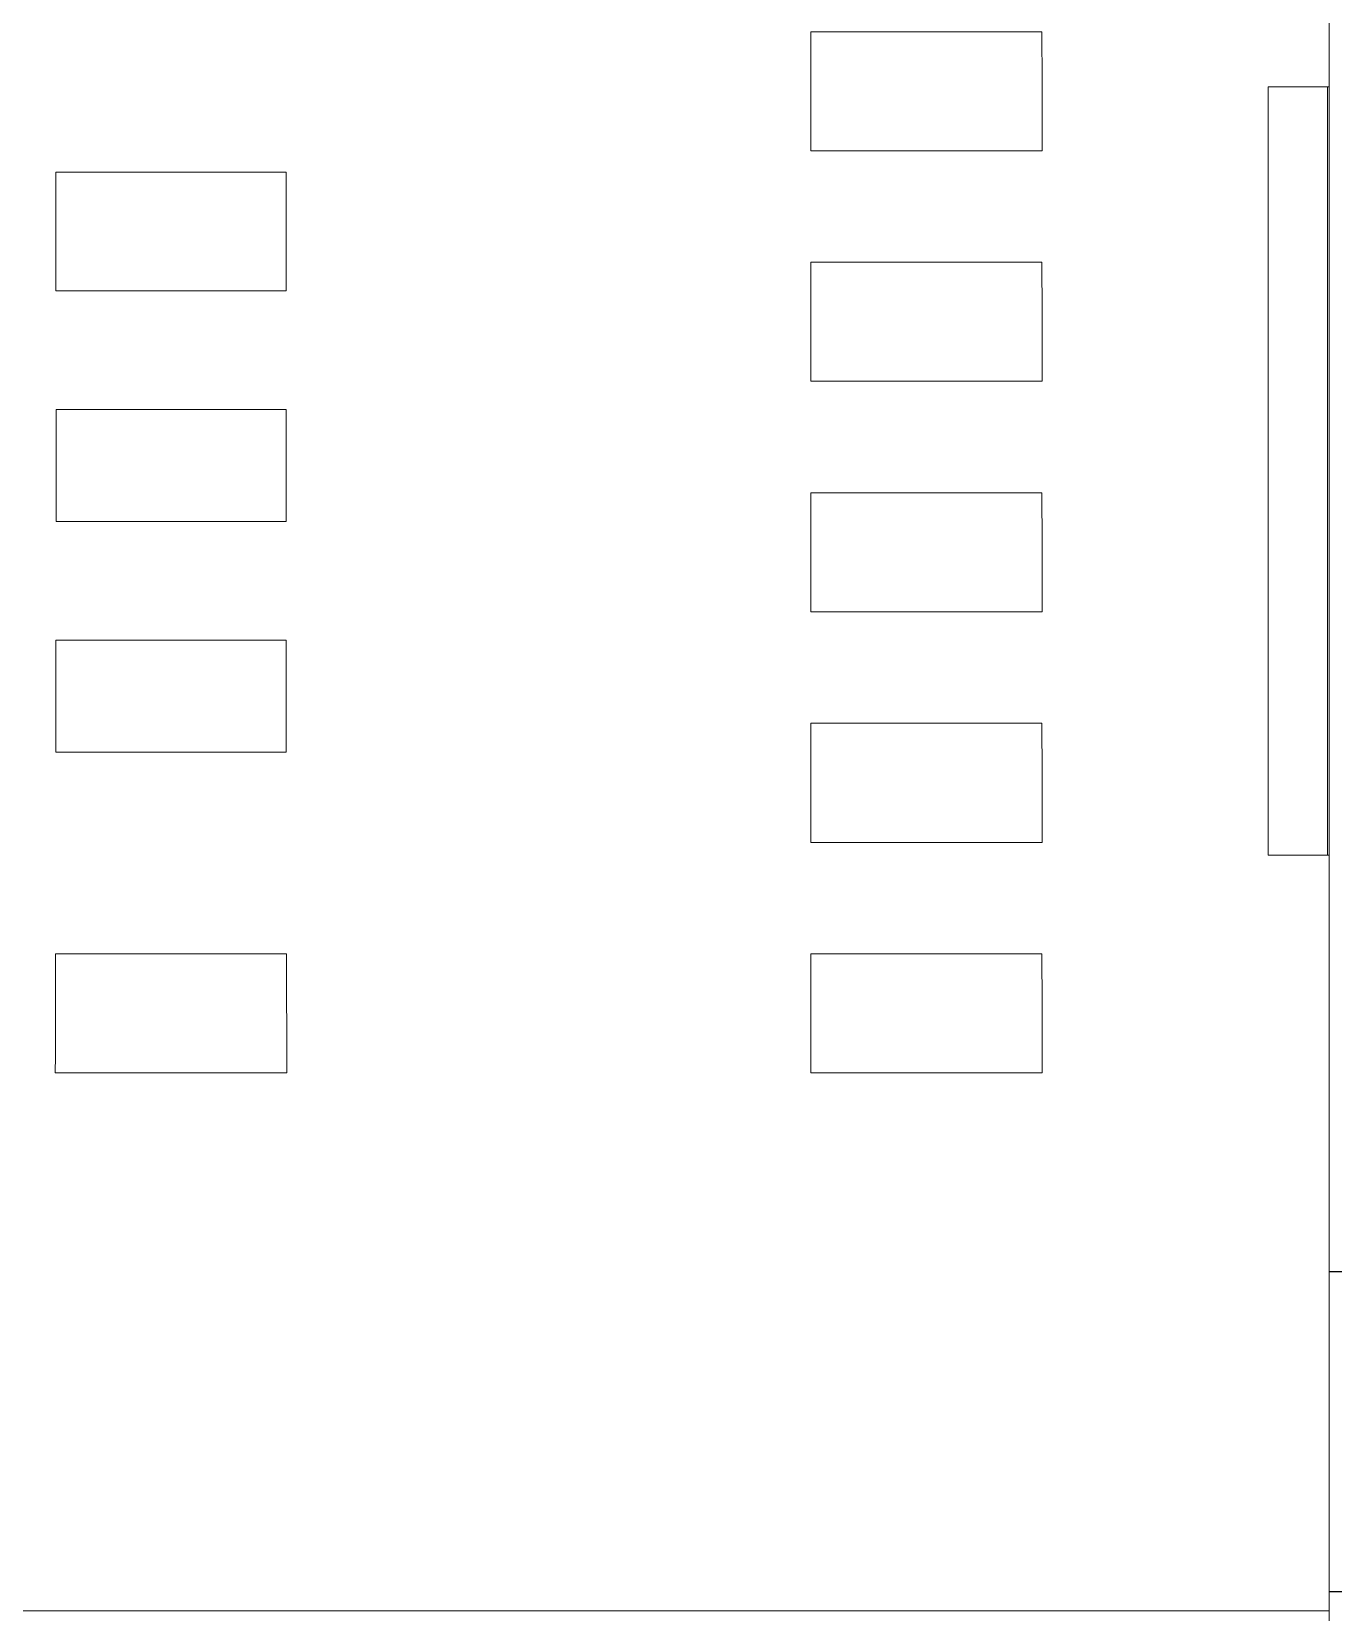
# Model space of a CAD drawing. Header units: millimetres. Extents: x 0 to 69574, y -5 to 41746.
# Drawn here: x 45910.95 to 45931.29, y 20606.58 to 20631.26 of the extents above; entities that cross this region are included whole.
import ezdxf

# ---------------------------------------------------------------- set-up
doc = ezdxf.new("R2010")
doc.units = ezdxf.units.MM
doc.set_wipeout_variables(frame=1)
doc.layers.add('000-PI-Oprema', color=30, linetype='Continuous', lineweight=5)
doc.layers.add('004-PI-DIN Šina', color=3, linetype='Continuous')

# ---------------------------------------------------------------- blocks, each defined once
blk = doc.blocks.new('*U468')
at = {"layer": '004-PI-DIN Šina'}
blk.add_lwpolyline([(280, -17.5), (280, 17.5), (0, 17.5), (0, -17.5)], close=True, dxfattribs=at)
blk.add_lwpolyline([(0, -12.5), (280, -12.5)], dxfattribs=at)
blk = doc.blocks.new('F60-47290126')
blk.add_wipeout([(46615.131, 36167.854), (46650.831, 36167.854), (46650.831, 36078.354), (46615.131, 36078.354)]).dxf.layer = '000-PI-Oprema'
at = {"layer": '000-PI-Oprema'}
for p, q in [((46650.831, 36101.825), (46650.831, 36144.384)), ((46642.737, 36129.964), (46646.345, 36129.964)), ((46642.737, 36129.699), (46642.737, 36129.964)), ((46642.737, 36129.964), (46642.737, 36129.964)), ((46646.346, 36129.699), (46646.345, 36129.964)), ((46646.345, 36129.964), (46646.345, 36129.964)), ((46642.736, 36129.433), (46642.737, 36129.699)), ((46646.347, 36129.433), (46646.346, 36129.699)), ((46642.736, 36129.168), (46642.736, 36129.433)), ((46646.347, 36129.168), (46646.347, 36129.433)), ((46642.735, 36128.902), (46642.736, 36129.168)), ((46646.348, 36128.902), (46646.347, 36129.168)), ((46649.879, 36117.104), (46649.879, 36129.104)), ((46650.831, 36129.104), (46649.879, 36129.104)), ((46649.879, 36129.104), (46649.879, 36117.104)), ((46649.879, 36117.104), (46649.879, 36129.104)), ((46649.879, 36117.104), (46649.879, 36129.104)), ((46649.879, 36117.104), (46649.879, 36129.104)), ((46650.806, 36117.104), (46650.806, 36129.104)), ((46650.806, 36117.104), (46650.806, 36129.104)), ((46650.806, 36117.104), (46650.806, 36129.104)), ((46650.806, 36117.104), (46650.806, 36129.104)), ((46650.831, 36129.104), (46650.831, 36129.104)), ((46642.735, 36128.636), (46642.735, 36128.902)), ((46646.348, 36128.636), (46646.348, 36128.902)), ((46642.734, 36128.371), (46642.735, 36128.636)), ((46646.349, 36128.371), (46646.348, 36128.636)), ((46642.733, 36128.105), (46642.734, 36128.371)), ((46646.35, 36128.105), (46646.349, 36128.371)), ((46642.733, 36128.105), (46646.35, 36128.105)), ((46642.733, 36128.105), (46642.733, 36128.105)), ((46646.35, 36128.105), (46646.35, 36128.105)), ((46630.942, 36127.769), (46630.942, 36127.504)), ((46634.541, 36127.769), (46630.942, 36127.769)), ((46630.942, 36127.769), (46630.942, 36127.769)), ((46634.541, 36127.769), (46634.541, 36127.504)), ((46634.541, 36127.769), (46634.541, 36127.769)), ((46630.942, 36127.504), (46630.943, 36127.24)), ((46634.541, 36127.504), (46634.54, 36127.24)), ((46630.943, 36127.24), (46630.943, 36126.975)), ((46634.54, 36127.24), (46634.54, 36126.975)), ((46630.943, 36126.975), (46630.943, 36126.711)), ((46634.54, 36126.975), (46634.54, 36126.711)), ((46630.943, 36126.711), (46630.943, 36126.446)), ((46634.54, 36126.711), (46634.54, 36126.446)), ((46630.943, 36126.446), (46630.944, 36126.182)), ((46634.54, 36126.446), (46634.539, 36126.182)), ((46642.737, 36126.364), (46646.345, 36126.364)), ((46642.737, 36126.099), (46642.737, 36126.364)), ((46642.737, 36126.364), (46642.737, 36126.364)), ((46646.346, 36126.099), (46646.345, 36126.364)), ((46646.345, 36126.364), (46646.345, 36126.364)), ((46630.944, 36126.182), (46630.944, 36125.917)), ((46634.539, 36126.182), (46634.539, 36125.917)), ((46634.539, 36125.917), (46630.944, 36125.917)), ((46630.944, 36125.917), (46630.944, 36125.917)), ((46634.539, 36125.917), (46634.539, 36125.917)), ((46642.736, 36125.833), (46642.737, 36126.099)), ((46646.347, 36125.833), (46646.346, 36126.099)), ((46642.736, 36125.568), (46642.736, 36125.833)), ((46646.347, 36125.568), (46646.347, 36125.833)), ((46642.735, 36125.302), (46642.736, 36125.568)), ((46646.348, 36125.302), (46646.347, 36125.568)), ((46642.735, 36125.036), (46642.735, 36125.302)), ((46646.348, 36125.036), (46646.348, 36125.302)), ((46642.734, 36124.771), (46642.735, 36125.036)), ((46646.349, 36124.771), (46646.348, 36125.036)), ((46642.733, 36124.505), (46642.734, 36124.771)), ((46646.35, 36124.505), (46646.349, 36124.771)), ((46642.733, 36124.505), (46646.35, 36124.505)), ((46642.733, 36124.505), (46642.733, 36124.505)), ((46646.35, 36124.505), (46646.35, 36124.505)), ((46630.945, 36123.813), (46630.945, 36124.062)), ((46634.538, 36124.062), (46630.945, 36124.062)), ((46630.945, 36124.062), (46630.945, 36124.062)), ((46634.538, 36124.062), (46634.538, 36123.813)), ((46634.538, 36124.062), (46634.538, 36124.062)), ((46630.945, 36123.564), (46630.945, 36123.813)), ((46634.538, 36123.813), (46634.538, 36123.564)), ((46630.945, 36123.314), (46630.945, 36123.564)), ((46634.538, 36123.564), (46634.538, 36123.314)), ((46630.945, 36123.065), (46630.945, 36123.314)), ((46634.538, 36123.314), (46634.538, 36123.065)), ((46630.945, 36122.816), (46630.945, 36123.065)), ((46634.538, 36123.065), (46634.538, 36122.816)), ((46630.945, 36122.567), (46630.945, 36122.816)), ((46634.538, 36122.816), (46634.538, 36122.567)), ((46642.737, 36122.764), (46646.345, 36122.764)), ((46642.737, 36122.499), (46642.737, 36122.764)), ((46642.737, 36122.764), (46642.737, 36122.764)), ((46646.346, 36122.499), (46646.345, 36122.764)), ((46646.345, 36122.764), (46646.345, 36122.764)), ((46630.945, 36122.318), (46630.945, 36122.567)), ((46634.538, 36122.567), (46634.538, 36122.318)), ((46642.736, 36122.233), (46642.737, 36122.499)), ((46646.347, 36122.233), (46646.346, 36122.499)), ((46634.538, 36122.318), (46630.945, 36122.318)), ((46630.945, 36122.318), (46630.945, 36122.318)), ((46634.538, 36122.318), (46634.538, 36122.318)), ((46642.736, 36121.967), (46642.736, 36122.233)), ((46646.347, 36121.967), (46646.347, 36122.233)), ((46642.735, 36121.702), (46642.736, 36121.967)), ((46646.348, 36121.702), (46646.347, 36121.967)), ((46642.735, 36121.436), (46642.735, 36121.702)), ((46646.348, 36121.436), (46646.348, 36121.702)), ((46642.734, 36121.171), (46642.735, 36121.436)), ((46646.349, 36121.171), (46646.348, 36121.436)), ((46642.733, 36120.905), (46642.734, 36121.171)), ((46646.35, 36120.905), (46646.349, 36121.171)), ((46642.733, 36120.905), (46646.35, 36120.905)), ((46642.733, 36120.905), (46642.733, 36120.905)), ((46646.35, 36120.905), (46646.35, 36120.905)), ((46630.944, 36120.462), (46630.944, 36120.213)), ((46634.539, 36120.462), (46630.944, 36120.462)), ((46630.944, 36120.462), (46630.944, 36120.462)), ((46634.539, 36120.462), (46634.539, 36120.213)), ((46634.539, 36120.462), (46634.539, 36120.462)), ((46630.944, 36120.213), (46630.944, 36119.963)), ((46634.539, 36120.213), (46634.539, 36119.963)), ((46630.944, 36119.963), (46630.943, 36119.714)), ((46634.539, 36119.963), (46634.54, 36119.714)), ((46630.943, 36119.714), (46630.943, 36119.464)), ((46634.54, 36119.714), (46634.54, 36119.464)), ((46630.943, 36119.464), (46630.943, 36119.215)), ((46634.54, 36119.464), (46634.54, 36119.215)), ((46630.943, 36119.215), (46630.943, 36118.965)), ((46634.54, 36119.215), (46634.54, 36118.965)), ((46630.943, 36118.965), (46630.942, 36118.716)), ((46634.54, 36118.965), (46634.541, 36118.716)), ((46642.737, 36119.164), (46646.345, 36119.164)), ((46642.737, 36118.899), (46642.737, 36119.164)), ((46642.737, 36119.164), (46642.737, 36119.164)), ((46646.346, 36118.899), (46646.345, 36119.164)), ((46646.345, 36119.164), (46646.345, 36119.164)), ((46634.541, 36118.716), (46630.942, 36118.716)), ((46630.942, 36118.716), (46630.942, 36118.716)), ((46634.541, 36118.716), (46634.541, 36118.716)), ((46642.736, 36118.633), (46642.737, 36118.899)), ((46646.347, 36118.633), (46646.346, 36118.899)), ((46642.736, 36118.367), (46642.736, 36118.633)), ((46646.347, 36118.367), (46646.347, 36118.633)), ((46642.735, 36118.102), (46642.736, 36118.367)), ((46646.348, 36118.102), (46646.347, 36118.367)), ((46642.735, 36117.836), (46642.735, 36118.102)), ((46646.348, 36117.836), (46646.348, 36118.102)), ((46642.734, 36117.57), (46642.735, 36117.836)), ((46646.349, 36117.57), (46646.348, 36117.836)), ((46642.733, 36117.305), (46642.734, 36117.57)), ((46646.35, 36117.305), (46646.349, 36117.57)), ((46642.733, 36117.305), (46646.35, 36117.305)), ((46642.733, 36117.305), (46642.733, 36117.305)), ((46646.35, 36117.305), (46646.35, 36117.305)), ((46649.879, 36117.104), (46650.831, 36117.104)), ((46650.831, 36117.104), (46650.831, 36117.104)), ((46630.937, 36115.564), (46630.937, 36115.299)), ((46634.545, 36115.564), (46630.937, 36115.564)), ((46630.937, 36115.564), (46630.937, 36115.564)), ((46634.545, 36115.564), (46634.546, 36115.299)), ((46634.545, 36115.564), (46634.545, 36115.564)), ((46642.737, 36115.564), (46646.345, 36115.564)), ((46642.737, 36115.299), (46642.737, 36115.564)), ((46642.737, 36115.564), (46642.737, 36115.564)), ((46646.346, 36115.299), (46646.345, 36115.564)), ((46646.345, 36115.564), (46646.345, 36115.564)), ((46630.937, 36115.299), (46630.936, 36115.033)), ((46634.546, 36115.299), (46634.547, 36115.033)), ((46642.736, 36115.033), (46642.737, 36115.299)), ((46646.347, 36115.033), (46646.346, 36115.299)), ((46630.936, 36115.033), (46630.936, 36114.767)), ((46634.547, 36115.033), (46634.547, 36114.767)), ((46642.736, 36114.767), (46642.736, 36115.033)), ((46646.347, 36114.767), (46646.347, 36115.033)), ((46630.936, 36114.767), (46630.935, 36114.502)), ((46634.547, 36114.767), (46634.548, 36114.502)), ((46642.735, 36114.502), (46642.736, 36114.767)), ((46646.348, 36114.502), (46646.347, 36114.767)), ((46630.935, 36114.502), (46630.935, 36114.236)), ((46634.548, 36114.502), (46634.548, 36114.236)), ((46642.735, 36114.236), (46642.735, 36114.502)), ((46646.348, 36114.236), (46646.348, 36114.502)), ((46630.935, 36114.236), (46630.934, 36113.97)), ((46634.548, 36114.236), (46634.549, 36113.97)), ((46642.734, 36113.97), (46642.735, 36114.236)), ((46646.349, 36113.97), (46646.348, 36114.236)), ((46630.934, 36113.97), (46630.933, 36113.705)), ((46634.549, 36113.97), (46634.55, 36113.705)), ((46642.733, 36113.705), (46642.734, 36113.97)), ((46646.35, 36113.705), (46646.349, 36113.97)), ((46634.55, 36113.705), (46630.933, 36113.705)), ((46630.933, 36113.705), (46630.933, 36113.705)), ((46634.55, 36113.705), (46634.55, 36113.705)), ((46642.733, 36113.705), (46646.35, 36113.705)), ((46642.733, 36113.705), (46642.733, 36113.705)), ((46646.35, 36113.705), (46646.35, 36113.705)), ((46615.131, 36105.304), (46650.831, 36105.304))]:
    blk.add_line(p, q, dxfattribs=at)

msp = doc.modelspace()

# ---------------------------------------------------------------- block references
msp.add_blockref('*U468', (45890.52, 20624.404))

# ---------------------------------------------------------------- next in the draw order: block references
msp.add_blockref('F60-47290126', (-719.611, -15498.701))

doc.saveas('drawing.dxf')
